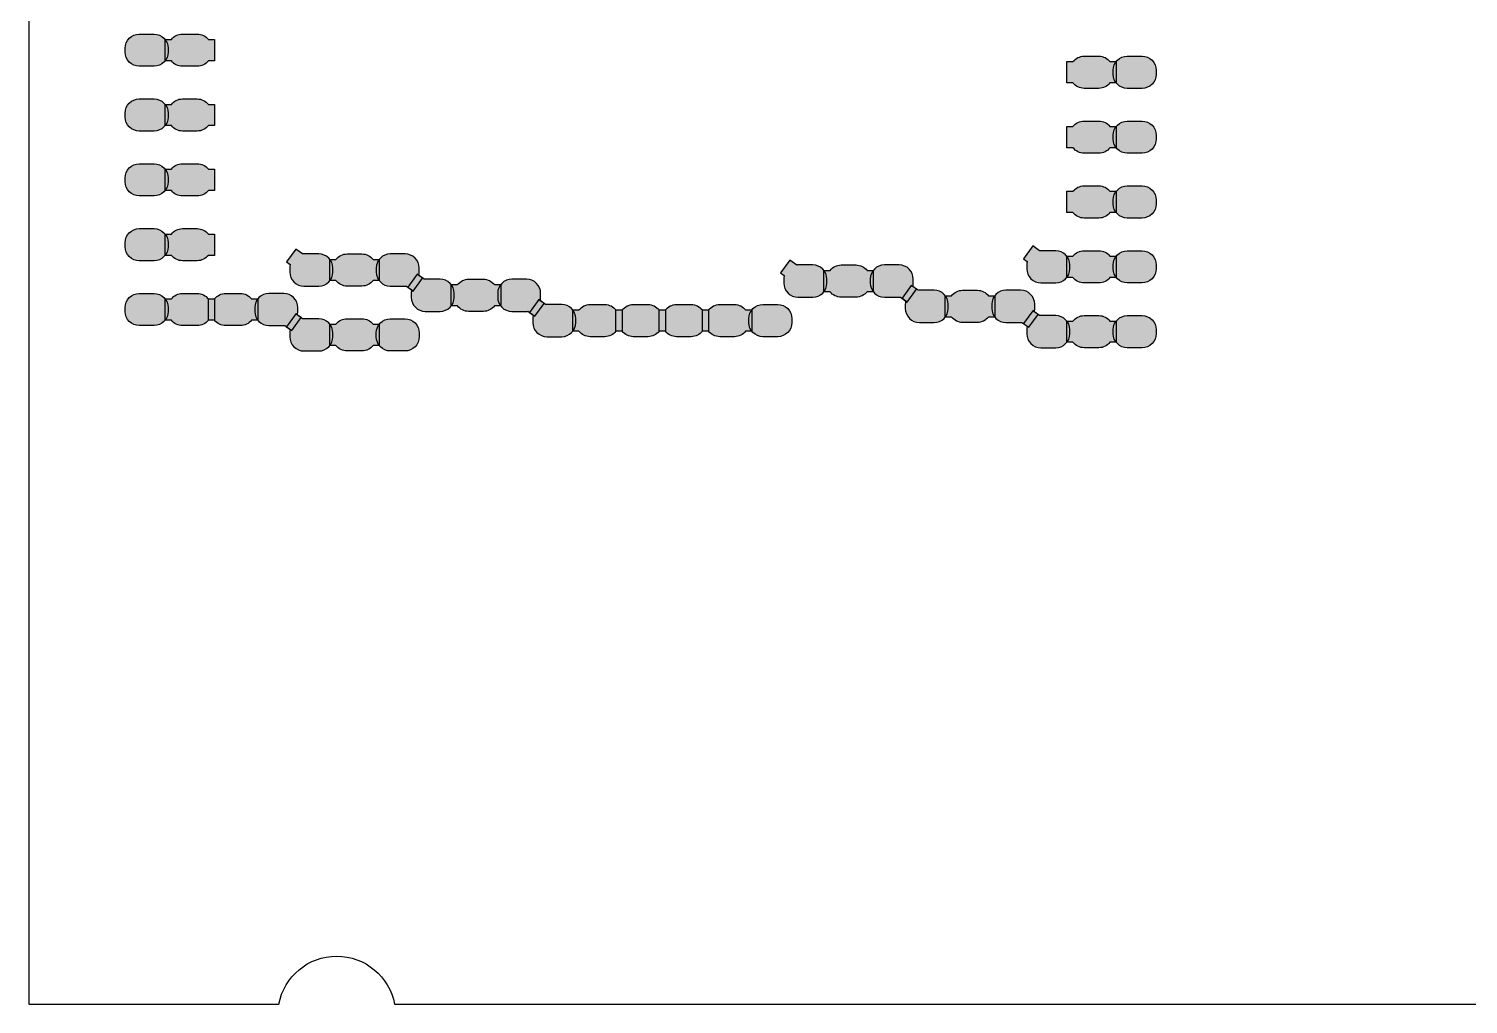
# Model space of a CAD drawing. Extents: x -52250 to 52250, y -35250 to 35250.
# Drawn here: x -52250 to -25602, y -35250 to -17200 of the extents above; entities that cross this region are included whole.
import ezdxf

# ---------------------------------------------------------------- set-up
doc = ezdxf.new("R2010")
doc.units = 0
doc.header["$MEASUREMENT"] = 0
doc.layers.add('PKG_OUTLINE', color=81, linetype='CONTINUOUS')
doc.layers.add('SOLDERMASK_PADS_BTM', color=12, linetype='CONTINUOUS')

msp = doc.modelspace()

# ---------------------------------------------------------------- hatches: boundary and pattern name
at = {"layer": 'SOLDERMASK_PADS_BTM'}
for points in [[(-50466, -17558, -0.414214), (-50206, -17298), (-49931, -17298, -0.414214), (-49671, -17558), (-49671, -17632, -0.414214), (-49931, -17892), (-50206, -17892, -0.414214), (-50466, -17632)], [(-48811, -17792), (-48926, -17792, -0.231602), (-49131, -17892), (-49406, -17892, -0.231602), (-49611, -17792), (-49726, -17792), (-49726, -17398), (-49611, -17398, -0.231602), (-49406, -17298), (-49131, -17298, -0.231602), (-48926, -17398), (-48811, -17398)], [(-32119, -18201), (-32234, -18201, -0.231602), (-32439, -18302), (-32714, -18302, -0.231602), (-32919, -18201), (-33034, -18201), (-33034, -17807), (-32919, -17807, -0.231602), (-32714, -17707), (-32439, -17707, -0.231602), (-32234, -17807), (-32119, -17807)], [(-32174, -17967, -0.414214), (-31914, -17707), (-31639, -17707, -0.414214), (-31379, -17967), (-31379, -18042, -0.414214), (-31639, -18302), (-31914, -18302, -0.414214), (-32174, -18042)], [(-50466, -18758, -0.414214), (-50206, -18498), (-49931, -18498, -0.414214), (-49671, -18758), (-49671, -18832, -0.414214), (-49931, -19092), (-50206, -19092, -0.414214), (-50466, -18832)], [(-48811, -18992), (-48926, -18992, -0.231602), (-49131, -19092), (-49406, -19092, -0.231602), (-49611, -18992), (-49726, -18992), (-49726, -18598), (-49611, -18598, -0.231602), (-49406, -18498), (-49131, -18498, -0.231602), (-48926, -18598), (-48811, -18598)], [(-32119, -19401), (-32234, -19401, -0.231602), (-32439, -19502), (-32714, -19502, -0.231602), (-32919, -19401), (-33034, -19401), (-33034, -19007), (-32919, -19007, -0.231602), (-32714, -18907), (-32439, -18907, -0.231602), (-32234, -19007), (-32119, -19007)], [(-32174, -19167, -0.414214), (-31914, -18907), (-31639, -18907, -0.414214), (-31379, -19167), (-31379, -19242, -0.414214), (-31639, -19502), (-31914, -19502, -0.414214), (-32174, -19242)], [(-50466, -19958, -0.414214), (-50206, -19698), (-49931, -19698, -0.414214), (-49671, -19958), (-49671, -20032, -0.414214), (-49931, -20292), (-50206, -20292, -0.414214), (-50466, -20032)], [(-48811, -20192), (-48926, -20192, -0.231602), (-49131, -20292), (-49406, -20292, -0.231602), (-49611, -20192), (-49726, -20192), (-49726, -19798), (-49611, -19798, -0.231602), (-49406, -19698), (-49131, -19698, -0.231602), (-48926, -19798), (-48811, -19798)], [(-32119, -20601), (-32234, -20601, -0.231602), (-32439, -20702), (-32714, -20702, -0.231602), (-32919, -20601), (-33034, -20601), (-33034, -20207), (-32919, -20207, -0.231602), (-32714, -20107), (-32439, -20107, -0.231602), (-32234, -20207), (-32119, -20207)], [(-32174, -20367, -0.414214), (-31914, -20107), (-31639, -20107, -0.414214), (-31379, -20367), (-31379, -20442, -0.414214), (-31639, -20702), (-31914, -20702, -0.414214), (-32174, -20442)], [(-50466, -21158, -0.414214), (-50206, -20898), (-49931, -20898, -0.414214), (-49671, -21158), (-49671, -21232, -0.414214), (-49931, -21492), (-50206, -21492, -0.414214), (-50466, -21232)], [(-48811, -21392), (-48926, -21392, -0.231602), (-49131, -21492), (-49406, -21492, -0.231602), (-49611, -21392), (-49726, -21392), (-49726, -20998), (-49611, -20998, -0.231602), (-49406, -20898), (-49131, -20898, -0.231602), (-48926, -20998), (-48811, -20998)], [(-47410, -21563, 0.060854), (-47417, -21626), (-47417, -21701, 0.414214), (-47157, -21961), (-46882, -21961, 0.414214), (-46622, -21701), (-46622, -21626, 0.414214), (-46882, -21366), (-47157, -21366, 0.021373), (-47180, -21367), (-47307, -21275), (-47479, -21513)], [(-33766, -21504, 0.060854), (-33774, -21567), (-33774, -21642, 0.414214), (-33514, -21902), (-33239, -21902, 0.414214), (-32979, -21642), (-32979, -21567, 0.414214), (-33239, -21307), (-33514, -21307, 0.021373), (-33536, -21308), (-33663, -21216), (-33835, -21454)], [(-32119, -21801), (-32234, -21801, -0.231602), (-32439, -21902), (-32714, -21902, -0.231602), (-32919, -21801), (-33034, -21801), (-33034, -21407), (-32919, -21407, -0.231602), (-32714, -21307), (-32439, -21307, -0.231602), (-32234, -21407), (-32119, -21407)], [(-32174, -21567, -0.414214), (-31914, -21307), (-31639, -21307, -0.414214), (-31379, -21567), (-31379, -21642, -0.414214), (-31639, -21902), (-31914, -21902, -0.414214), (-32174, -21642)], [(-45762, -21860), (-45877, -21860, -0.231602), (-46082, -21961), (-46357, -21961, -0.231602), (-46563, -21860), (-46677, -21860), (-46677, -21466), (-46563, -21466, -0.231602), (-46357, -21366), (-46082, -21366, -0.231602), (-45877, -21466), (-45762, -21466)], [(-44961, -21813), (-45030, -21763, 0.060854), (-45022, -21701), (-45022, -21626, 0.414214), (-45282, -21366), (-45557, -21366, 0.414214), (-45817, -21626), (-45817, -21701, 0.414214), (-45557, -21961), (-45282, -21961, 0.021373), (-45260, -21960), (-45133, -22052)], [(-38264, -21768, 0.060854), (-38271, -21830), (-38271, -21905, 0.414214), (-38011, -22165), (-37736, -22165, 0.414214), (-37476, -21905), (-37476, -21830, 0.414214), (-37736, -21570), (-38011, -21570, 0.021373), (-38033, -21571), (-38161, -21479), (-38333, -21718)], [(-36616, -22065), (-36731, -22065, -0.231602), (-36936, -22165), (-37211, -22165, -0.231602), (-37417, -22065), (-37531, -22065), (-37531, -21671), (-37417, -21671, -0.231602), (-37211, -21570), (-36936, -21570, -0.231602), (-36731, -21671), (-36616, -21671)], [(-35815, -22018), (-35884, -21968, 0.060854), (-35876, -21905), (-35876, -21830, 0.414214), (-36136, -21570), (-36411, -21570, 0.414214), (-36671, -21830), (-36671, -21905, 0.414214), (-36411, -22165), (-36136, -22165, 0.021373), (-36114, -22164), (-35987, -22256)], [(-45161, -22031, 0.060854), (-45169, -22094), (-45169, -22169, 0.414214), (-44909, -22429), (-44634, -22429, 0.414214), (-44374, -22169), (-44374, -22094, 0.414214), (-44634, -21834), (-44909, -21834, 0.021373), (-44931, -21835), (-45058, -21743), (-45230, -21981)], [(-43514, -22328), (-43628, -22328, -0.231602), (-43834, -22429), (-44109, -22429, -0.231602), (-44314, -22328), (-44429, -22328), (-44429, -21934), (-44314, -21934, -0.231602), (-44109, -21834), (-43834, -21834, -0.231602), (-43628, -21934), (-43514, -21934)], [(-42712, -22281), (-42781, -22231, 0.060854), (-42774, -22169), (-42774, -22094, 0.414214), (-43034, -21834), (-43309, -21834, 0.414214), (-43569, -22094), (-43569, -22169, 0.414214), (-43309, -22429), (-43034, -22429, 0.021373), (-43011, -22428), (-42884, -22520)], [(-50466, -22358, -0.414214), (-50206, -22098), (-49931, -22098, -0.414214), (-49671, -22358), (-49671, -22432, -0.414214), (-49931, -22692), (-50206, -22692, -0.414214), (-50466, -22432)], [(-48811, -22592), (-48926, -22592, -0.231602), (-49131, -22692), (-49406, -22692, -0.231602), (-49611, -22592), (-49726, -22592), (-49726, -22198), (-49611, -22198, -0.231602), (-49406, -22098), (-49131, -22098, -0.231602), (-48926, -22198), (-48811, -22198)], [(-48011, -22592), (-48126, -22592, -0.231602), (-48331, -22692), (-48606, -22692, -0.231602), (-48811, -22592), (-48926, -22592), (-48926, -22198), (-48811, -22198, -0.231602), (-48606, -22098), (-48331, -22098, -0.231602), (-48126, -22198), (-48011, -22198)], [(-47210, -22545), (-47279, -22495, 0.060854), (-47271, -22432), (-47271, -22358, 0.414214), (-47531, -22098), (-47806, -22098, 0.414214), (-48066, -22358), (-48066, -22432, 0.414214), (-47806, -22692), (-47531, -22692, 0.021373), (-47509, -22692), (-47382, -22783)], [(-36015, -22236, 0.060854), (-36023, -22298), (-36023, -22374, 0.414214), (-35763, -22634), (-35488, -22634, 0.414214), (-35228, -22374), (-35228, -22298, 0.414214), (-35488, -22038), (-35763, -22038, 0.021373), (-35785, -22039), (-35912, -21948), (-36084, -22186)], [(-34368, -22533), (-34482, -22533, -0.231602), (-34688, -22634), (-34963, -22634, -0.231602), (-35168, -22533), (-35283, -22533), (-35283, -22139), (-35168, -22139, -0.231602), (-34963, -22038), (-34688, -22038, -0.231602), (-34482, -22139), (-34368, -22139)], [(-33566, -22486), (-33635, -22436, 0.060854), (-33628, -22374), (-33628, -22298, 0.414214), (-33888, -22038), (-34163, -22038, 0.414214), (-34423, -22298), (-34423, -22374, 0.414214), (-34163, -22634), (-33888, -22634, 0.021373), (-33865, -22633), (-33738, -22724)], [(-42912, -22500, 0.060854), (-42920, -22562), (-42920, -22637, 0.414214), (-42660, -22897), (-42385, -22897, 0.414214), (-42125, -22637), (-42125, -22562, 0.414214), (-42385, -22302), (-42660, -22302, 0.021373), (-42682, -22303), (-42809, -22211), (-42982, -22450)], [(-41265, -22797), (-41380, -22797, -0.231602), (-41585, -22897), (-41860, -22897, -0.231602), (-42065, -22797), (-42180, -22797), (-42180, -22403), (-42065, -22403, -0.231602), (-41860, -22302), (-41585, -22302, -0.231602), (-41380, -22403), (-41265, -22403)], [(-40465, -22797), (-40580, -22797, -0.231602), (-40785, -22897), (-41060, -22897, -0.231602), (-41265, -22797), (-41380, -22797), (-41380, -22403), (-41265, -22403, -0.231602), (-41060, -22302), (-40785, -22302, -0.231602), (-40580, -22403), (-40465, -22403)], [(-39665, -22797), (-39780, -22797, -0.231602), (-39985, -22897), (-40260, -22897, -0.231602), (-40465, -22797), (-40580, -22797), (-40580, -22403), (-40465, -22403, -0.231602), (-40260, -22302), (-39985, -22302, -0.231602), (-39780, -22403), (-39665, -22403)], [(-38865, -22797), (-38980, -22797, -0.231602), (-39185, -22897), (-39460, -22897, -0.231602), (-39665, -22797), (-39780, -22797), (-39780, -22403), (-39665, -22403, -0.231602), (-39460, -22302), (-39185, -22302, -0.231602), (-38980, -22403), (-38865, -22403)], [(-38920, -22562, -0.414214), (-38660, -22302), (-38385, -22302, -0.414214), (-38125, -22562), (-38125, -22637, -0.414214), (-38385, -22897), (-38660, -22897, -0.414214), (-38920, -22637)], [(-47410, -22763, 0.060854), (-47417, -22826), (-47417, -22901, 0.414214), (-47157, -23161), (-46882, -23161, 0.414214), (-46622, -22901), (-46622, -22826, 0.414214), (-46882, -22566), (-47157, -22566, 0.021373), (-47180, -22567), (-47307, -22475), (-47479, -22713)], [(-45762, -23060), (-45877, -23060, -0.231602), (-46082, -23161), (-46357, -23161, -0.231602), (-46563, -23060), (-46677, -23060), (-46677, -22666), (-46563, -22666, -0.231602), (-46357, -22566), (-46082, -22566, -0.231602), (-45877, -22666), (-45762, -22666)], [(-45817, -22826, -0.414214), (-45557, -22566), (-45282, -22566, -0.414214), (-45022, -22826), (-45022, -22901, -0.414214), (-45282, -23161), (-45557, -23161, -0.414214), (-45817, -22901)], [(-33766, -22704, 0.060854), (-33774, -22767), (-33774, -22842, 0.414214), (-33514, -23102), (-33239, -23102, 0.414214), (-32979, -22842), (-32979, -22767, 0.414214), (-33239, -22507), (-33514, -22507, 0.021373), (-33536, -22508), (-33663, -22416), (-33835, -22654)], [(-32119, -23001), (-32234, -23001, -0.231602), (-32439, -23102), (-32714, -23102, -0.231602), (-32919, -23001), (-33034, -23001), (-33034, -22607), (-32919, -22607, -0.231602), (-32714, -22507), (-32439, -22507, -0.231602), (-32234, -22607), (-32119, -22607)], [(-32174, -22767, -0.414214), (-31914, -22507), (-31639, -22507, -0.414214), (-31379, -22767), (-31379, -22842, -0.414214), (-31639, -23102), (-31914, -23102, -0.414214), (-32174, -22842)]]:
    msp.add_hatch(color=256, dxfattribs=at).paths.add_polyline_path(points, flags=0)

# ---------------------------------------------------------------- linework, layer by layer
at = {"layer": 'PKG_OUTLINE'}
msp.add_lwpolyline([(-45479, -35250), (52250, -35250), (52250, 35250), (-45479, 35250, -0.830616), (-47621, 35250), (-52250, 35250), (-52250, -35250), (-47621, -35250, -0.830616)], format="xyb", close=True, dxfattribs=at)
at = {"layer": 'SOLDERMASK_PADS_BTM'}
for points in [[(-50466, -17558, -0.414214), (-50206, -17298), (-49931, -17298, -0.414214), (-49671, -17558), (-49671, -17632, -0.414214), (-49931, -17892), (-50206, -17892, -0.414214), (-50466, -17632)], [(-48811, -17792), (-48926, -17792, -0.231602), (-49131, -17892), (-49406, -17892, -0.231602), (-49611, -17792), (-49726, -17792), (-49726, -17398), (-49611, -17398, -0.231602), (-49406, -17298), (-49131, -17298, -0.231602), (-48926, -17398), (-48811, -17398)], [(-32119, -18201), (-32234, -18201, -0.231602), (-32439, -18302), (-32714, -18302, -0.231602), (-32919, -18201), (-33034, -18201), (-33034, -17807), (-32919, -17807, -0.231602), (-32714, -17707), (-32439, -17707, -0.231602), (-32234, -17807), (-32119, -17807)], [(-32174, -17967, -0.414214), (-31914, -17707), (-31639, -17707, -0.414214), (-31379, -17967), (-31379, -18042, -0.414214), (-31639, -18302), (-31914, -18302, -0.414214), (-32174, -18042)], [(-50466, -18758, -0.414214), (-50206, -18498), (-49931, -18498, -0.414214), (-49671, -18758), (-49671, -18832, -0.414214), (-49931, -19092), (-50206, -19092, -0.414214), (-50466, -18832)], [(-48811, -18992), (-48926, -18992, -0.231602), (-49131, -19092), (-49406, -19092, -0.231602), (-49611, -18992), (-49726, -18992), (-49726, -18598), (-49611, -18598, -0.231602), (-49406, -18498), (-49131, -18498, -0.231602), (-48926, -18598), (-48811, -18598)], [(-32119, -19401), (-32234, -19401, -0.231602), (-32439, -19502), (-32714, -19502, -0.231602), (-32919, -19401), (-33034, -19401), (-33034, -19007), (-32919, -19007, -0.231602), (-32714, -18907), (-32439, -18907, -0.231602), (-32234, -19007), (-32119, -19007)], [(-32174, -19167, -0.414214), (-31914, -18907), (-31639, -18907, -0.414214), (-31379, -19167), (-31379, -19242, -0.414214), (-31639, -19502), (-31914, -19502, -0.414214), (-32174, -19242)], [(-50466, -19958, -0.414214), (-50206, -19698), (-49931, -19698, -0.414214), (-49671, -19958), (-49671, -20032, -0.414214), (-49931, -20292), (-50206, -20292, -0.414214), (-50466, -20032)], [(-48811, -20192), (-48926, -20192, -0.231602), (-49131, -20292), (-49406, -20292, -0.231602), (-49611, -20192), (-49726, -20192), (-49726, -19798), (-49611, -19798, -0.231602), (-49406, -19698), (-49131, -19698, -0.231602), (-48926, -19798), (-48811, -19798)], [(-32119, -20601), (-32234, -20601, -0.231602), (-32439, -20702), (-32714, -20702, -0.231602), (-32919, -20601), (-33034, -20601), (-33034, -20207), (-32919, -20207, -0.231602), (-32714, -20107), (-32439, -20107, -0.231602), (-32234, -20207), (-32119, -20207)], [(-32174, -20367, -0.414214), (-31914, -20107), (-31639, -20107, -0.414214), (-31379, -20367), (-31379, -20442, -0.414214), (-31639, -20702), (-31914, -20702, -0.414214), (-32174, -20442)], [(-50466, -21158, -0.414214), (-50206, -20898), (-49931, -20898, -0.414214), (-49671, -21158), (-49671, -21232, -0.414214), (-49931, -21492), (-50206, -21492, -0.414214), (-50466, -21232)], [(-48811, -21392), (-48926, -21392, -0.231602), (-49131, -21492), (-49406, -21492, -0.231602), (-49611, -21392), (-49726, -21392), (-49726, -20998), (-49611, -20998, -0.231602), (-49406, -20898), (-49131, -20898, -0.231602), (-48926, -20998), (-48811, -20998)], [(-47410, -21563, 0.060854), (-47417, -21626), (-47417, -21701, 0.414214), (-47157, -21961), (-46882, -21961, 0.414214), (-46622, -21701), (-46622, -21626, 0.414214), (-46882, -21366), (-47157, -21366, 0.021373), (-47180, -21367), (-47307, -21275), (-47479, -21513)], [(-33766, -21504, 0.060854), (-33774, -21567), (-33774, -21642, 0.414214), (-33514, -21902), (-33239, -21902, 0.414214), (-32979, -21642), (-32979, -21567, 0.414214), (-33239, -21307), (-33514, -21307, 0.021373), (-33536, -21308), (-33663, -21216), (-33835, -21454)], [(-32119, -21801), (-32234, -21801, -0.231602), (-32439, -21902), (-32714, -21902, -0.231602), (-32919, -21801), (-33034, -21801), (-33034, -21407), (-32919, -21407, -0.231602), (-32714, -21307), (-32439, -21307, -0.231602), (-32234, -21407), (-32119, -21407)], [(-32174, -21567, -0.414214), (-31914, -21307), (-31639, -21307, -0.414214), (-31379, -21567), (-31379, -21642, -0.414214), (-31639, -21902), (-31914, -21902, -0.414214), (-32174, -21642)], [(-45762, -21860), (-45877, -21860, -0.231602), (-46082, -21961), (-46357, -21961, -0.231602), (-46563, -21860), (-46677, -21860), (-46677, -21466), (-46563, -21466, -0.231602), (-46357, -21366), (-46082, -21366, -0.231602), (-45877, -21466), (-45762, -21466)], [(-44961, -21813), (-45030, -21763, 0.060854), (-45022, -21701), (-45022, -21626, 0.414214), (-45282, -21366), (-45557, -21366, 0.414214), (-45817, -21626), (-45817, -21701, 0.414214), (-45557, -21961), (-45282, -21961, 0.021373), (-45260, -21960), (-45133, -22052)], [(-38264, -21768, 0.060854), (-38271, -21830), (-38271, -21905, 0.414214), (-38011, -22165), (-37736, -22165, 0.414214), (-37476, -21905), (-37476, -21830, 0.414214), (-37736, -21570), (-38011, -21570, 0.021373), (-38033, -21571), (-38161, -21479), (-38333, -21718)], [(-36616, -22065), (-36731, -22065, -0.231602), (-36936, -22165), (-37211, -22165, -0.231602), (-37417, -22065), (-37531, -22065), (-37531, -21671), (-37417, -21671, -0.231602), (-37211, -21570), (-36936, -21570, -0.231602), (-36731, -21671), (-36616, -21671)], [(-35815, -22018), (-35884, -21968, 0.060854), (-35876, -21905), (-35876, -21830, 0.414214), (-36136, -21570), (-36411, -21570, 0.414214), (-36671, -21830), (-36671, -21905, 0.414214), (-36411, -22165), (-36136, -22165, 0.021373), (-36114, -22164), (-35987, -22256)], [(-45161, -22031, 0.060854), (-45169, -22094), (-45169, -22169, 0.414214), (-44909, -22429), (-44634, -22429, 0.414214), (-44374, -22169), (-44374, -22094, 0.414214), (-44634, -21834), (-44909, -21834, 0.021373), (-44931, -21835), (-45058, -21743), (-45230, -21981)], [(-43514, -22328), (-43628, -22328, -0.231602), (-43834, -22429), (-44109, -22429, -0.231602), (-44314, -22328), (-44429, -22328), (-44429, -21934), (-44314, -21934, -0.231602), (-44109, -21834), (-43834, -21834, -0.231602), (-43628, -21934), (-43514, -21934)], [(-42712, -22281), (-42781, -22231, 0.060854), (-42774, -22169), (-42774, -22094, 0.414214), (-43034, -21834), (-43309, -21834, 0.414214), (-43569, -22094), (-43569, -22169, 0.414214), (-43309, -22429), (-43034, -22429, 0.021373), (-43011, -22428), (-42884, -22520)], [(-50466, -22358, -0.414214), (-50206, -22098), (-49931, -22098, -0.414214), (-49671, -22358), (-49671, -22432, -0.414214), (-49931, -22692), (-50206, -22692, -0.414214), (-50466, -22432)], [(-48811, -22592), (-48926, -22592, -0.231602), (-49131, -22692), (-49406, -22692, -0.231602), (-49611, -22592), (-49726, -22592), (-49726, -22198), (-49611, -22198, -0.231602), (-49406, -22098), (-49131, -22098, -0.231602), (-48926, -22198), (-48811, -22198)], [(-48011, -22592), (-48126, -22592, -0.231602), (-48331, -22692), (-48606, -22692, -0.231602), (-48811, -22592), (-48926, -22592), (-48926, -22198), (-48811, -22198, -0.231602), (-48606, -22098), (-48331, -22098, -0.231602), (-48126, -22198), (-48011, -22198)], [(-47210, -22545), (-47279, -22495, 0.060854), (-47271, -22432), (-47271, -22358, 0.414214), (-47531, -22098), (-47806, -22098, 0.414214), (-48066, -22358), (-48066, -22432, 0.414214), (-47806, -22692), (-47531, -22692, 0.021373), (-47509, -22692), (-47382, -22783)], [(-36015, -22236, 0.060854), (-36023, -22298), (-36023, -22374, 0.414214), (-35763, -22634), (-35488, -22634, 0.414214), (-35228, -22374), (-35228, -22298, 0.414214), (-35488, -22038), (-35763, -22038, 0.021373), (-35785, -22039), (-35912, -21948), (-36084, -22186)], [(-34368, -22533), (-34482, -22533, -0.231602), (-34688, -22634), (-34963, -22634, -0.231602), (-35168, -22533), (-35283, -22533), (-35283, -22139), (-35168, -22139, -0.231602), (-34963, -22038), (-34688, -22038, -0.231602), (-34482, -22139), (-34368, -22139)], [(-33566, -22486), (-33635, -22436, 0.060854), (-33628, -22374), (-33628, -22298, 0.414214), (-33888, -22038), (-34163, -22038, 0.414214), (-34423, -22298), (-34423, -22374, 0.414214), (-34163, -22634), (-33888, -22634, 0.021373), (-33865, -22633), (-33738, -22724)], [(-42912, -22500, 0.060854), (-42920, -22562), (-42920, -22637, 0.414214), (-42660, -22897), (-42385, -22897, 0.414214), (-42125, -22637), (-42125, -22562, 0.414214), (-42385, -22302), (-42660, -22302, 0.021373), (-42682, -22303), (-42809, -22211), (-42982, -22450)], [(-41265, -22797), (-41380, -22797, -0.231602), (-41585, -22897), (-41860, -22897, -0.231602), (-42065, -22797), (-42180, -22797), (-42180, -22403), (-42065, -22403, -0.231602), (-41860, -22302), (-41585, -22302, -0.231602), (-41380, -22403), (-41265, -22403)], [(-40465, -22797), (-40580, -22797, -0.231602), (-40785, -22897), (-41060, -22897, -0.231602), (-41265, -22797), (-41380, -22797), (-41380, -22403), (-41265, -22403, -0.231602), (-41060, -22302), (-40785, -22302, -0.231602), (-40580, -22403), (-40465, -22403)], [(-39665, -22797), (-39780, -22797, -0.231602), (-39985, -22897), (-40260, -22897, -0.231602), (-40465, -22797), (-40580, -22797), (-40580, -22403), (-40465, -22403, -0.231602), (-40260, -22302), (-39985, -22302, -0.231602), (-39780, -22403), (-39665, -22403)], [(-38865, -22797), (-38980, -22797, -0.231602), (-39185, -22897), (-39460, -22897, -0.231602), (-39665, -22797), (-39780, -22797), (-39780, -22403), (-39665, -22403, -0.231602), (-39460, -22302), (-39185, -22302, -0.231602), (-38980, -22403), (-38865, -22403)], [(-38920, -22562, -0.414214), (-38660, -22302), (-38385, -22302, -0.414214), (-38125, -22562), (-38125, -22637, -0.414214), (-38385, -22897), (-38660, -22897, -0.414214), (-38920, -22637)], [(-47410, -22763, 0.060854), (-47417, -22826), (-47417, -22901, 0.414214), (-47157, -23161), (-46882, -23161, 0.414214), (-46622, -22901), (-46622, -22826, 0.414214), (-46882, -22566), (-47157, -22566, 0.021373), (-47180, -22567), (-47307, -22475), (-47479, -22713)], [(-45762, -23060), (-45877, -23060, -0.231602), (-46082, -23161), (-46357, -23161, -0.231602), (-46563, -23060), (-46677, -23060), (-46677, -22666), (-46563, -22666, -0.231602), (-46357, -22566), (-46082, -22566, -0.231602), (-45877, -22666), (-45762, -22666)], [(-45817, -22826, -0.414214), (-45557, -22566), (-45282, -22566, -0.414214), (-45022, -22826), (-45022, -22901, -0.414214), (-45282, -23161), (-45557, -23161, -0.414214), (-45817, -22901)], [(-33766, -22704, 0.060854), (-33774, -22767), (-33774, -22842, 0.414214), (-33514, -23102), (-33239, -23102, 0.414214), (-32979, -22842), (-32979, -22767, 0.414214), (-33239, -22507), (-33514, -22507, 0.021373), (-33536, -22508), (-33663, -22416), (-33835, -22654)], [(-32119, -23001), (-32234, -23001, -0.231602), (-32439, -23102), (-32714, -23102, -0.231602), (-32919, -23001), (-33034, -23001), (-33034, -22607), (-32919, -22607, -0.231602), (-32714, -22507), (-32439, -22507, -0.231602), (-32234, -22607), (-32119, -22607)], [(-32174, -22767, -0.414214), (-31914, -22507), (-31639, -22507, -0.414214), (-31379, -22767), (-31379, -22842, -0.414214), (-31639, -23102), (-31914, -23102, -0.414214), (-32174, -22842)]]:
    msp.add_lwpolyline(points, format="xyb", close=True, dxfattribs=at)

doc.saveas('drawing.dxf')
